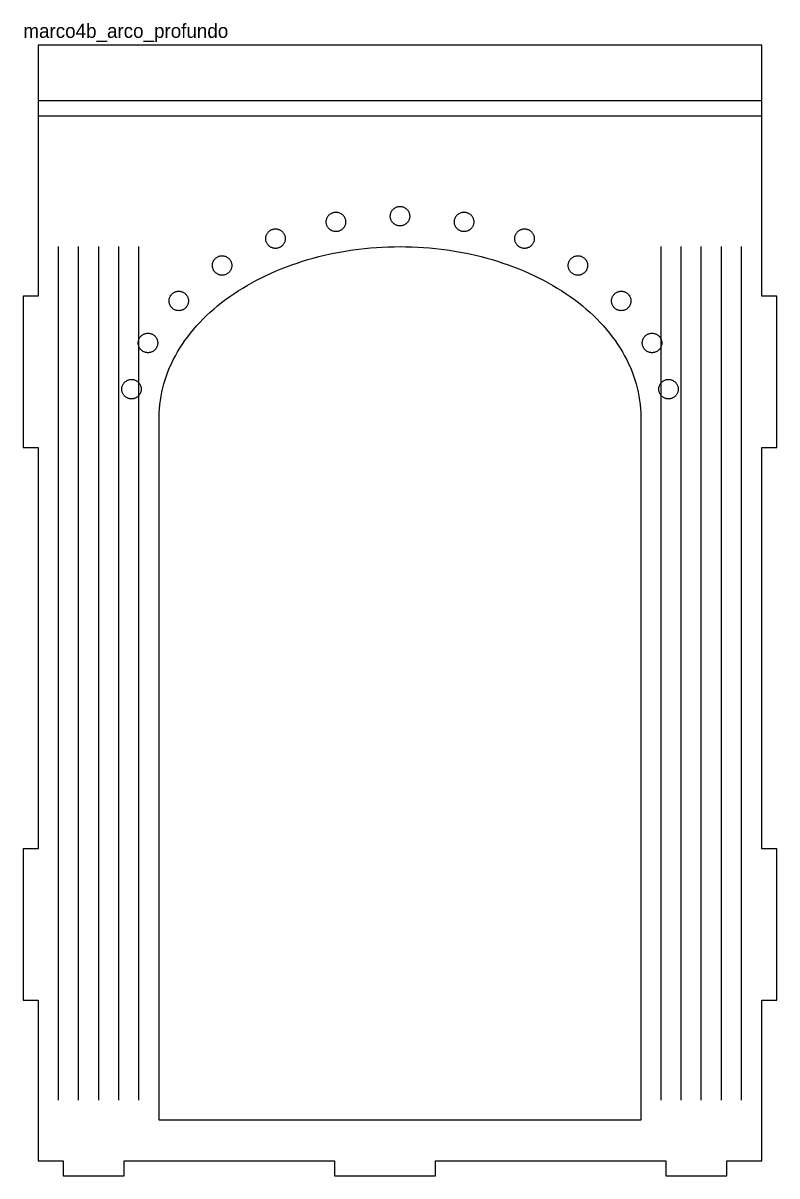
# Model space of a CAD drawing. Header units: millimetres. Extents: x 8 to 596, y 75 to 390.
# Drawn here: x 162.9 to 313.1, y 160.9 to 390.4 of the extents above; entities that cross this region are included whole.
import ezdxf

# ---------------------------------------------------------------- set-up
doc = ezdxf.new("R2010")
doc.units = ezdxf.units.MM
for name, color, linetype in [('CORTE', 1, 'Continuous'), ('ETIQUETAS', 3, 'Continuous'), ('GRABADO', 5, 'Continuous')]:
    doc.layers.add(name, color=color, linetype=linetype)

msp = doc.modelspace()

# ---------------------------------------------------------------- linework, layer by layer
at = {"layer": 'CORTE'}
for points in [[(170.94, 160.94), (183.06, 160.94), (183.06, 163.94), (224.94, 163.94), (224.94, 160.94), (245.06, 160.94), (245.06, 163.94), (290.94, 163.94), (290.94, 160.94), (303.06, 160.94), (303.06, 163.94), (310.06, 163.94), (310.06, 195.94), (313.06, 195.94), (313.06, 226.06), (310.06, 226.06), (310.06, 305.94), (313.06, 305.94), (313.06, 336.06), (310.06, 336.06), (310.06, 386.06), (165.94, 386.06), (165.94, 336.06), (162.94, 336.06), (162.94, 305.94), (165.94, 305.94), (165.94, 226.06), (162.94, 226.06), (162.94, 195.94), (165.94, 195.94), (165.94, 163.94), (170.94, 163.94), (170.94, 160.94)], [(239.9, 351.62), (239.87, 351.5), (239.84, 351.38), (239.79, 351.26), (239.74, 351.14), (239.68, 351.03), (239.61, 350.92), (239.54, 350.82), (239.46, 350.72), (239.37, 350.63), (239.28, 350.54), (239.18, 350.46), (239.08, 350.39), (238.97, 350.32), (238.86, 350.26), (238.74, 350.21), (238.62, 350.16), (238.5, 350.13), (238.38, 350.1), (238.25, 350.08), (238.13, 350.06), (238, 350.06), (237.87, 350.06), (237.75, 350.08), (237.62, 350.1), (237.5, 350.13), (237.38, 350.16), (237.26, 350.21), (237.14, 350.26), (237.03, 350.32), (236.92, 350.39), (236.82, 350.46), (236.72, 350.54), (236.63, 350.63), (236.54, 350.72), (236.46, 350.82), (236.39, 350.92), (236.32, 351.03), (236.26, 351.14), (236.21, 351.26), (236.16, 351.38), (236.13, 351.5), (236.1, 351.62), (236.08, 351.75), (236.06, 351.87), (236.06, 352), (236.06, 352.13), (236.08, 352.25), (236.1, 352.38), (236.13, 352.5), (236.16, 352.62), (236.21, 352.74), (236.26, 352.86), (236.32, 352.97), (236.39, 353.08), (236.46, 353.18), (236.54, 353.28), (236.63, 353.37), (236.72, 353.46), (236.82, 353.54), (236.92, 353.61), (237.03, 353.68), (237.14, 353.74), (237.26, 353.79), (237.38, 353.84), (237.5, 353.87), (237.62, 353.9), (237.75, 353.92), (237.87, 353.94), (238, 353.94), (238.13, 353.94), (238.25, 353.92), (238.38, 353.9), (238.5, 353.87), (238.62, 353.84), (238.74, 353.79), (238.86, 353.74), (238.97, 353.68), (239.08, 353.61), (239.18, 353.54), (239.28, 353.46), (239.37, 353.37), (239.46, 353.28), (239.54, 353.18), (239.61, 353.08), (239.68, 352.97), (239.74, 352.86), (239.79, 352.74), (239.84, 352.62), (239.87, 352.5), (239.9, 352.38), (239.92, 352.25), (239.94, 352.13), (239.94, 352), (239.94, 351.87), (239.92, 351.75), (239.9, 351.62)], [(227.14, 350.49), (227.12, 350.37), (227.08, 350.24), (227.03, 350.13), (226.98, 350.01), (226.92, 349.9), (226.85, 349.79), (226.78, 349.69), (226.7, 349.59), (226.61, 349.5), (226.52, 349.41), (226.42, 349.33), (226.32, 349.25), (226.21, 349.19), (226.1, 349.13), (225.98, 349.08), (225.86, 349.03), (225.74, 348.99), (225.62, 348.96), (225.49, 348.94), (225.37, 348.93), (225.24, 348.93), (225.11, 348.93), (224.99, 348.94), (224.86, 348.96), (224.74, 348.99), (224.62, 349.03), (224.5, 349.08), (224.38, 349.13), (224.27, 349.19), (224.16, 349.25), (224.06, 349.33), (223.96, 349.41), (223.87, 349.5), (223.78, 349.59), (223.7, 349.69), (223.63, 349.79), (223.56, 349.9), (223.5, 350.01), (223.45, 350.13), (223.4, 350.24), (223.37, 350.37), (223.34, 350.49), (223.32, 350.61), (223.31, 350.74), (223.3, 350.87), (223.31, 350.99), (223.32, 351.12), (223.34, 351.25), (223.37, 351.37), (223.4, 351.49), (223.45, 351.61), (223.5, 351.73), (223.56, 351.84), (223.63, 351.95), (223.7, 352.05), (223.78, 352.15), (223.87, 352.24), (223.96, 352.33), (224.06, 352.41), (224.16, 352.48), (224.27, 352.55), (224.38, 352.61), (224.5, 352.66), (224.62, 352.7), (224.74, 352.74), (224.86, 352.77), (224.99, 352.79), (225.11, 352.8), (225.24, 352.81), (225.37, 352.8), (225.49, 352.79), (225.62, 352.77), (225.74, 352.74), (225.86, 352.7), (225.98, 352.66), (226.1, 352.61), (226.21, 352.55), (226.32, 352.48), (226.42, 352.41), (226.52, 352.33), (226.61, 352.24), (226.7, 352.15), (226.78, 352.05), (226.85, 351.95), (226.92, 351.84), (226.98, 351.73), (227.03, 351.61), (227.08, 351.49), (227.12, 351.37), (227.14, 351.25), (227.16, 351.12), (227.18, 350.99), (227.18, 350.87), (227.18, 350.74), (227.16, 350.61), (227.14, 350.49)], [(252.66, 350.49), (252.63, 350.37), (252.6, 350.24), (252.55, 350.13), (252.5, 350.01), (252.44, 349.9), (252.37, 349.79), (252.3, 349.69), (252.22, 349.59), (252.13, 349.5), (252.04, 349.41), (251.94, 349.33), (251.84, 349.25), (251.73, 349.19), (251.62, 349.13), (251.5, 349.08), (251.38, 349.03), (251.26, 348.99), (251.14, 348.96), (251.01, 348.94), (250.89, 348.93), (250.76, 348.93), (250.63, 348.93), (250.51, 348.94), (250.38, 348.96), (250.26, 348.99), (250.14, 349.03), (250.02, 349.08), (249.9, 349.13), (249.79, 349.19), (249.68, 349.25), (249.58, 349.33), (249.48, 349.41), (249.39, 349.5), (249.3, 349.59), (249.22, 349.69), (249.15, 349.79), (249.08, 349.9), (249.02, 350.01), (248.97, 350.13), (248.92, 350.24), (248.88, 350.37), (248.86, 350.49), (248.84, 350.61), (248.82, 350.74), (248.82, 350.87), (248.82, 350.99), (248.84, 351.12), (248.86, 351.25), (248.88, 351.37), (248.92, 351.49), (248.97, 351.61), (249.02, 351.73), (249.08, 351.84), (249.15, 351.95), (249.22, 352.05), (249.3, 352.15), (249.39, 352.24), (249.48, 352.33), (249.58, 352.41), (249.68, 352.48), (249.79, 352.55), (249.9, 352.61), (250.02, 352.66), (250.14, 352.7), (250.26, 352.74), (250.38, 352.77), (250.51, 352.79), (250.63, 352.8), (250.76, 352.81), (250.89, 352.8), (251.01, 352.79), (251.14, 352.77), (251.26, 352.74), (251.38, 352.7), (251.5, 352.66), (251.62, 352.61), (251.73, 352.55), (251.84, 352.48), (251.94, 352.41), (252.04, 352.33), (252.13, 352.24), (252.22, 352.15), (252.3, 352.05), (252.37, 351.95), (252.44, 351.84), (252.5, 351.73), (252.55, 351.61), (252.6, 351.49), (252.63, 351.37), (252.66, 351.25), (252.68, 351.12), (252.69, 350.99), (252.7, 350.87), (252.69, 350.74), (252.68, 350.61), (252.66, 350.49)], [(215.11, 347.16), (215.08, 347.03), (215.04, 346.91), (215, 346.79), (214.94, 346.68), (214.89, 346.56), (214.82, 346.46), (214.74, 346.35), (214.66, 346.25), (214.58, 346.16), (214.48, 346.08), (214.39, 345.99), (214.28, 345.92), (214.17, 345.85), (214.06, 345.79), (213.95, 345.74), (213.83, 345.7), (213.71, 345.66), (213.58, 345.63), (213.46, 345.61), (213.33, 345.6), (213.21, 345.59), (213.08, 345.6), (212.95, 345.61), (212.83, 345.63), (212.7, 345.66), (212.58, 345.7), (212.46, 345.74), (212.35, 345.79), (212.24, 345.85), (212.13, 345.92), (212.02, 345.99), (211.93, 346.08), (211.83, 346.16), (211.75, 346.25), (211.67, 346.35), (211.59, 346.46), (211.52, 346.56), (211.47, 346.68), (211.41, 346.79), (211.37, 346.91), (211.33, 347.03), (211.3, 347.16), (211.28, 347.28), (211.27, 347.41), (211.27, 347.53), (211.27, 347.66), (211.28, 347.79), (211.3, 347.91), (211.33, 348.04), (211.37, 348.16), (211.41, 348.28), (211.47, 348.39), (211.52, 348.5), (211.59, 348.61), (211.67, 348.71), (211.75, 348.81), (211.83, 348.91), (211.93, 348.99), (212.02, 349.07), (212.13, 349.15), (212.24, 349.21), (212.35, 349.27), (212.46, 349.33), (212.58, 349.37), (212.7, 349.41), (212.83, 349.44), (212.95, 349.46), (213.08, 349.47), (213.21, 349.47), (213.33, 349.47), (213.46, 349.46), (213.58, 349.44), (213.71, 349.41), (213.83, 349.37), (213.95, 349.33), (214.06, 349.27), (214.17, 349.21), (214.28, 349.15), (214.39, 349.07), (214.48, 348.99), (214.58, 348.91), (214.66, 348.81), (214.74, 348.71), (214.82, 348.61), (214.89, 348.5), (214.94, 348.39), (215, 348.28), (215.04, 348.16), (215.08, 348.04), (215.11, 347.91), (215.13, 347.79), (215.14, 347.66), (215.14, 347.53), (215.14, 347.41), (215.13, 347.28), (215.11, 347.16)], [(264.7, 347.16), (264.67, 347.03), (264.63, 346.91), (264.59, 346.79), (264.53, 346.68), (264.48, 346.56), (264.41, 346.46), (264.33, 346.35), (264.25, 346.25), (264.17, 346.16), (264.07, 346.08), (263.98, 345.99), (263.87, 345.92), (263.76, 345.85), (263.65, 345.79), (263.54, 345.74), (263.42, 345.7), (263.3, 345.66), (263.17, 345.63), (263.05, 345.61), (262.92, 345.6), (262.79, 345.59), (262.67, 345.6), (262.54, 345.61), (262.42, 345.63), (262.29, 345.66), (262.17, 345.7), (262.05, 345.74), (261.94, 345.79), (261.83, 345.85), (261.72, 345.92), (261.61, 345.99), (261.52, 346.08), (261.42, 346.16), (261.34, 346.25), (261.26, 346.35), (261.18, 346.46), (261.11, 346.56), (261.06, 346.68), (261, 346.79), (260.96, 346.91), (260.92, 347.03), (260.89, 347.16), (260.87, 347.28), (260.86, 347.41), (260.86, 347.53), (260.86, 347.66), (260.87, 347.79), (260.89, 347.91), (260.92, 348.04), (260.96, 348.16), (261, 348.28), (261.06, 348.39), (261.11, 348.5), (261.18, 348.61), (261.26, 348.71), (261.34, 348.81), (261.42, 348.91), (261.52, 348.99), (261.61, 349.07), (261.72, 349.15), (261.83, 349.21), (261.94, 349.27), (262.05, 349.33), (262.17, 349.37), (262.29, 349.41), (262.42, 349.44), (262.54, 349.46), (262.67, 349.47), (262.79, 349.47), (262.92, 349.47), (263.05, 349.46), (263.17, 349.44), (263.3, 349.41), (263.42, 349.37), (263.54, 349.33), (263.65, 349.27), (263.76, 349.21), (263.87, 349.15), (263.98, 349.07), (264.07, 348.99), (264.17, 348.91), (264.25, 348.81), (264.33, 348.71), (264.41, 348.61), (264.48, 348.5), (264.53, 348.39), (264.59, 348.28), (264.63, 348.16), (264.67, 348.04), (264.7, 347.91), (264.72, 347.79), (264.73, 347.66), (264.73, 347.53), (264.73, 347.41), (264.72, 347.28), (264.7, 347.16)], [(190.06, 312), (190.07, 312.83), (190.12, 313.66), (190.19, 314.49), (190.29, 315.32), (190.42, 316.15), (190.58, 316.98), (190.76, 317.8), (190.98, 318.62), (191.22, 319.43), (191.5, 320.24), (191.79, 321.05), (192.12, 321.85), (192.48, 322.64), (192.86, 323.43), (193.27, 324.21), (193.71, 324.98), (194.17, 325.75), (194.66, 326.5), (195.17, 327.25), (195.72, 327.99), (196.28, 328.72), (196.87, 329.44), (197.49, 330.15), (198.13, 330.85), (198.8, 331.54), (199.49, 332.21), (200.2, 332.87), (200.93, 333.52), (201.69, 334.16), (202.47, 334.79), (203.27, 335.4), (204.09, 335.99), (204.94, 336.57), (205.8, 337.14), (206.68, 337.69), (207.58, 338.23), (208.5, 338.75), (209.43, 339.26), (210.39, 339.74), (211.36, 340.22), (212.34, 340.67), (213.35, 341.11), (214.36, 341.53), (215.39, 341.93), (216.44, 342.31), (217.5, 342.68), (218.57, 343.03), (219.65, 343.35), (220.74, 343.66), (221.84, 343.95), (222.96, 344.23), (224.08, 344.48), (225.21, 344.71), (226.35, 344.92), (227.49, 345.11), (228.64, 345.29), (229.8, 345.44), (230.96, 345.57), (232.13, 345.68), (233.3, 345.78), (234.47, 345.85), (235.65, 345.9), (236.82, 345.93), (238, 345.94), (239.18, 345.93), (240.35, 345.9), (241.53, 345.85), (242.7, 345.78), (243.87, 345.68), (245.04, 345.57), (246.2, 345.44), (247.36, 345.29), (248.51, 345.11), (249.65, 344.92), (250.79, 344.71), (251.92, 344.48), (253.04, 344.23), (254.16, 343.95), (255.26, 343.66), (256.35, 343.35), (257.43, 343.03), (258.5, 342.68), (259.56, 342.31), (260.61, 341.93), (261.64, 341.53), (262.65, 341.11), (263.66, 340.67), (264.64, 340.22), (265.61, 339.74), (266.57, 339.26), (267.5, 338.75), (268.42, 338.23), (269.32, 337.69), (270.2, 337.14), (271.06, 336.57), (271.91, 335.99), (272.73, 335.4), (273.53, 334.79), (274.31, 334.16), (275.07, 333.52), (275.8, 332.87), (276.51, 332.21), (277.2, 331.54), (277.87, 330.85), (278.51, 330.15), (279.13, 329.44), (279.72, 328.72), (280.28, 327.99), (280.83, 327.25), (281.34, 326.5), (281.83, 325.75), (282.29, 324.98), (282.73, 324.21), (283.14, 323.43), (283.52, 322.64), (283.88, 321.85), (284.21, 321.05), (284.5, 320.24), (284.78, 319.43), (285.02, 318.62), (285.24, 317.8), (285.42, 316.98), (285.58, 316.15), (285.71, 315.32), (285.81, 314.49), (285.88, 313.66), (285.93, 312.83), (285.94, 312), (285.94, 172.06), (190.06, 172.06), (190.06, 312)], [(204.48, 341.81), (204.45, 341.69), (204.41, 341.56), (204.37, 341.45), (204.31, 341.33), (204.25, 341.22), (204.19, 341.11), (204.11, 341.01), (204.03, 340.91), (203.94, 340.82), (203.85, 340.73), (203.75, 340.65), (203.65, 340.58), (203.54, 340.51), (203.43, 340.45), (203.32, 340.4), (203.2, 340.35), (203.07, 340.31), (202.95, 340.29), (202.83, 340.27), (202.7, 340.25), (202.57, 340.25), (202.45, 340.25), (202.32, 340.27), (202.19, 340.29), (202.07, 340.31), (201.95, 340.35), (201.83, 340.4), (201.71, 340.45), (201.6, 340.51), (201.5, 340.58), (201.39, 340.65), (201.29, 340.73), (201.2, 340.82), (201.11, 340.91), (201.03, 341.01), (200.96, 341.11), (200.89, 341.22), (200.83, 341.33), (200.78, 341.45), (200.74, 341.56), (200.7, 341.69), (200.67, 341.81), (200.65, 341.94), (200.64, 342.06), (200.63, 342.19), (200.64, 342.32), (200.65, 342.44), (200.67, 342.57), (200.7, 342.69), (200.74, 342.81), (200.78, 342.93), (200.83, 343.05), (200.89, 343.16), (200.96, 343.27), (201.03, 343.37), (201.11, 343.47), (201.2, 343.56), (201.29, 343.65), (201.39, 343.73), (201.5, 343.8), (201.6, 343.87), (201.71, 343.93), (201.83, 343.98), (201.95, 344.03), (202.07, 344.06), (202.19, 344.09), (202.32, 344.11), (202.45, 344.12), (202.57, 344.13), (202.7, 344.12), (202.83, 344.11), (202.95, 344.09), (203.07, 344.06), (203.2, 344.03), (203.32, 343.98), (203.43, 343.93), (203.54, 343.87), (203.65, 343.8), (203.75, 343.73), (203.85, 343.65), (203.94, 343.56), (204.03, 343.47), (204.11, 343.37), (204.19, 343.27), (204.25, 343.16), (204.31, 343.05), (204.37, 342.93), (204.41, 342.81), (204.45, 342.69), (204.48, 342.57), (204.5, 342.44), (204.51, 342.32), (204.51, 342.19), (204.51, 342.06), (204.5, 341.94), (204.48, 341.81)], [(275.33, 341.81), (275.3, 341.69), (275.26, 341.56), (275.22, 341.45), (275.17, 341.33), (275.11, 341.22), (275.04, 341.11), (274.97, 341.01), (274.89, 340.91), (274.8, 340.82), (274.71, 340.73), (274.61, 340.65), (274.5, 340.58), (274.4, 340.51), (274.29, 340.45), (274.17, 340.4), (274.05, 340.35), (273.93, 340.31), (273.81, 340.29), (273.68, 340.27), (273.55, 340.25), (273.43, 340.25), (273.3, 340.25), (273.17, 340.27), (273.05, 340.29), (272.93, 340.31), (272.8, 340.35), (272.68, 340.4), (272.57, 340.45), (272.46, 340.51), (272.35, 340.58), (272.25, 340.65), (272.15, 340.73), (272.06, 340.82), (271.97, 340.91), (271.89, 341.01), (271.81, 341.11), (271.75, 341.22), (271.69, 341.33), (271.63, 341.45), (271.59, 341.56), (271.55, 341.69), (271.52, 341.81), (271.5, 341.94), (271.49, 342.06), (271.49, 342.19), (271.49, 342.32), (271.5, 342.44), (271.52, 342.57), (271.55, 342.69), (271.59, 342.81), (271.63, 342.93), (271.69, 343.05), (271.75, 343.16), (271.81, 343.27), (271.89, 343.37), (271.97, 343.47), (272.06, 343.56), (272.15, 343.65), (272.25, 343.73), (272.35, 343.8), (272.46, 343.87), (272.57, 343.93), (272.68, 343.98), (272.8, 344.03), (272.93, 344.06), (273.05, 344.09), (273.17, 344.11), (273.3, 344.12), (273.43, 344.13), (273.55, 344.12), (273.68, 344.11), (273.81, 344.09), (273.93, 344.06), (274.05, 344.03), (274.17, 343.98), (274.29, 343.93), (274.4, 343.87), (274.5, 343.8), (274.61, 343.73), (274.71, 343.65), (274.8, 343.56), (274.89, 343.47), (274.97, 343.37), (275.04, 343.27), (275.11, 343.16), (275.17, 343.05), (275.22, 342.93), (275.26, 342.81), (275.3, 342.69), (275.33, 342.57), (275.35, 342.44), (275.36, 342.32), (275.37, 342.19), (275.36, 342.06), (275.35, 341.94), (275.33, 341.81)], [(195.85, 334.75), (195.82, 334.63), (195.78, 334.51), (195.74, 334.39), (195.69, 334.28), (195.63, 334.16), (195.56, 334.06), (195.49, 333.95), (195.41, 333.85), (195.32, 333.76), (195.23, 333.67), (195.13, 333.59), (195.02, 333.52), (194.92, 333.45), (194.8, 333.39), (194.69, 333.34), (194.57, 333.3), (194.45, 333.26), (194.33, 333.23), (194.2, 333.21), (194.07, 333.2), (193.95, 333.19), (193.82, 333.2), (193.69, 333.21), (193.57, 333.23), (193.44, 333.26), (193.32, 333.3), (193.2, 333.34), (193.09, 333.39), (192.98, 333.45), (192.87, 333.52), (192.77, 333.59), (192.67, 333.67), (192.57, 333.76), (192.49, 333.85), (192.41, 333.95), (192.33, 334.06), (192.27, 334.16), (192.21, 334.28), (192.15, 334.39), (192.11, 334.51), (192.07, 334.63), (192.04, 334.75), (192.02, 334.88), (192.01, 335.01), (192.01, 335.13), (192.01, 335.26), (192.02, 335.39), (192.04, 335.51), (192.07, 335.64), (192.11, 335.76), (192.15, 335.88), (192.21, 335.99), (192.27, 336.1), (192.33, 336.21), (192.41, 336.31), (192.49, 336.41), (192.57, 336.51), (192.67, 336.59), (192.77, 336.67), (192.87, 336.75), (192.98, 336.81), (193.09, 336.87), (193.2, 336.93), (193.32, 336.97), (193.44, 337.01), (193.57, 337.04), (193.69, 337.06), (193.82, 337.07), (193.95, 337.07), (194.07, 337.07), (194.2, 337.06), (194.33, 337.04), (194.45, 337.01), (194.57, 336.97), (194.69, 336.93), (194.8, 336.87), (194.92, 336.81), (195.02, 336.75), (195.13, 336.67), (195.23, 336.59), (195.32, 336.51), (195.41, 336.41), (195.49, 336.31), (195.56, 336.21), (195.63, 336.1), (195.69, 335.99), (195.74, 335.88), (195.78, 335.76), (195.82, 335.64), (195.85, 335.51), (195.87, 335.39), (195.88, 335.26), (195.89, 335.13), (195.88, 335.01), (195.87, 334.88), (195.85, 334.75)], [(283.96, 334.75), (283.93, 334.63), (283.89, 334.51), (283.85, 334.39), (283.79, 334.28), (283.73, 334.16), (283.67, 334.06), (283.59, 333.95), (283.51, 333.85), (283.43, 333.76), (283.33, 333.67), (283.23, 333.59), (283.13, 333.52), (283.02, 333.45), (282.91, 333.39), (282.8, 333.34), (282.68, 333.3), (282.56, 333.26), (282.43, 333.23), (282.31, 333.21), (282.18, 333.2), (282.05, 333.19), (281.93, 333.2), (281.8, 333.21), (281.67, 333.23), (281.55, 333.26), (281.43, 333.3), (281.31, 333.34), (281.2, 333.39), (281.08, 333.45), (280.98, 333.52), (280.87, 333.59), (280.77, 333.67), (280.68, 333.76), (280.59, 333.85), (280.51, 333.95), (280.44, 334.06), (280.37, 334.16), (280.31, 334.28), (280.26, 334.39), (280.22, 334.51), (280.18, 334.63), (280.15, 334.75), (280.13, 334.88), (280.12, 335.01), (280.11, 335.13), (280.12, 335.26), (280.13, 335.39), (280.15, 335.51), (280.18, 335.64), (280.22, 335.76), (280.26, 335.88), (280.31, 335.99), (280.37, 336.1), (280.44, 336.21), (280.51, 336.31), (280.59, 336.41), (280.68, 336.51), (280.77, 336.59), (280.87, 336.67), (280.98, 336.75), (281.08, 336.81), (281.2, 336.87), (281.31, 336.93), (281.43, 336.97), (281.55, 337.01), (281.67, 337.04), (281.8, 337.06), (281.93, 337.07), (282.05, 337.07), (282.18, 337.07), (282.31, 337.06), (282.43, 337.04), (282.56, 337.01), (282.68, 336.97), (282.8, 336.93), (282.91, 336.87), (283.02, 336.81), (283.13, 336.75), (283.23, 336.67), (283.33, 336.59), (283.43, 336.51), (283.51, 336.41), (283.59, 336.31), (283.67, 336.21), (283.73, 336.1), (283.79, 335.99), (283.85, 335.88), (283.89, 335.76), (283.93, 335.64), (283.96, 335.51), (283.98, 335.39), (283.99, 335.26), (283.99, 335.13), (283.99, 335.01), (283.98, 334.88), (283.96, 334.75)], [(189.72, 326.39), (189.69, 326.27), (189.65, 326.14), (189.61, 326.03), (189.56, 325.91), (189.5, 325.8), (189.43, 325.69), (189.35, 325.59), (189.27, 325.49), (189.19, 325.4), (189.09, 325.31), (189, 325.23), (188.89, 325.16), (188.79, 325.09), (188.67, 325.03), (188.56, 324.98), (188.44, 324.93), (188.32, 324.89), (188.19, 324.87), (188.07, 324.84), (187.94, 324.83), (187.82, 324.83), (187.69, 324.83), (187.56, 324.84), (187.44, 324.87), (187.31, 324.89), (187.19, 324.93), (187.07, 324.98), (186.96, 325.03), (186.85, 325.09), (186.74, 325.16), (186.63, 325.23), (186.54, 325.31), (186.44, 325.4), (186.36, 325.49), (186.28, 325.59), (186.2, 325.69), (186.14, 325.8), (186.08, 325.91), (186.02, 326.03), (185.98, 326.14), (185.94, 326.27), (185.91, 326.39), (185.89, 326.52), (185.88, 326.64), (185.88, 326.77), (185.88, 326.9), (185.89, 327.02), (185.91, 327.15), (185.94, 327.27), (185.98, 327.39), (186.02, 327.51), (186.08, 327.63), (186.14, 327.74), (186.2, 327.85), (186.28, 327.95), (186.36, 328.05), (186.44, 328.14), (186.54, 328.23), (186.63, 328.31), (186.74, 328.38), (186.85, 328.45), (186.96, 328.51), (187.07, 328.56), (187.19, 328.61), (187.31, 328.64), (187.44, 328.67), (187.56, 328.69), (187.69, 328.7), (187.82, 328.71), (187.94, 328.7), (188.07, 328.69), (188.19, 328.67), (188.32, 328.64), (188.44, 328.61), (188.56, 328.56), (188.67, 328.51), (188.79, 328.45), (188.89, 328.38), (189, 328.31), (189.09, 328.23), (189.19, 328.14), (189.27, 328.05), (189.35, 327.95), (189.43, 327.85), (189.5, 327.74), (189.56, 327.63), (189.61, 327.51), (189.65, 327.39), (189.69, 327.27), (189.72, 327.15), (189.74, 327.02), (189.75, 326.9), (189.76, 326.77), (189.75, 326.64), (189.74, 326.52), (189.72, 326.39)], [(290.09, 326.39), (290.06, 326.27), (290.02, 326.14), (289.98, 326.03), (289.92, 325.91), (289.86, 325.8), (289.8, 325.69), (289.72, 325.59), (289.64, 325.49), (289.56, 325.4), (289.46, 325.31), (289.37, 325.23), (289.26, 325.16), (289.15, 325.09), (289.04, 325.03), (288.93, 324.98), (288.81, 324.93), (288.69, 324.89), (288.56, 324.87), (288.44, 324.84), (288.31, 324.83), (288.18, 324.83), (288.06, 324.83), (287.93, 324.84), (287.81, 324.87), (287.68, 324.89), (287.56, 324.93), (287.44, 324.98), (287.33, 325.03), (287.21, 325.09), (287.11, 325.16), (287, 325.23), (286.91, 325.31), (286.81, 325.4), (286.73, 325.49), (286.65, 325.59), (286.57, 325.69), (286.5, 325.8), (286.44, 325.91), (286.39, 326.03), (286.35, 326.14), (286.31, 326.27), (286.28, 326.39), (286.26, 326.52), (286.25, 326.64), (286.24, 326.77), (286.25, 326.9), (286.26, 327.02), (286.28, 327.15), (286.31, 327.27), (286.35, 327.39), (286.39, 327.51), (286.44, 327.63), (286.5, 327.74), (286.57, 327.85), (286.65, 327.95), (286.73, 328.05), (286.81, 328.14), (286.91, 328.23), (287, 328.31), (287.11, 328.38), (287.21, 328.45), (287.33, 328.51), (287.44, 328.56), (287.56, 328.61), (287.68, 328.64), (287.81, 328.67), (287.93, 328.69), (288.06, 328.7), (288.18, 328.71), (288.31, 328.7), (288.44, 328.69), (288.56, 328.67), (288.69, 328.64), (288.81, 328.61), (288.93, 328.56), (289.04, 328.51), (289.15, 328.45), (289.26, 328.38), (289.37, 328.31), (289.46, 328.23), (289.56, 328.14), (289.64, 328.05), (289.72, 327.95), (289.8, 327.85), (289.86, 327.74), (289.92, 327.63), (289.98, 327.51), (290.02, 327.39), (290.06, 327.27), (290.09, 327.15), (290.11, 327.02), (290.12, 326.9), (290.12, 326.77), (290.12, 326.64), (290.11, 326.52), (290.09, 326.39)], [(186.43, 317.19), (186.4, 317.06), (186.36, 316.94), (186.32, 316.82), (186.27, 316.71), (186.21, 316.6), (186.14, 316.49), (186.06, 316.39), (185.98, 316.29), (185.9, 316.2), (185.8, 316.11), (185.71, 316.03), (185.6, 315.95), (185.5, 315.89), (185.38, 315.83), (185.27, 315.77), (185.15, 315.73), (185.03, 315.69), (184.9, 315.66), (184.78, 315.64), (184.65, 315.63), (184.53, 315.63), (184.4, 315.63), (184.27, 315.64), (184.15, 315.66), (184.02, 315.69), (183.9, 315.73), (183.78, 315.77), (183.67, 315.83), (183.56, 315.89), (183.45, 315.95), (183.34, 316.03), (183.25, 316.11), (183.15, 316.2), (183.07, 316.29), (182.99, 316.39), (182.91, 316.49), (182.85, 316.6), (182.79, 316.71), (182.73, 316.82), (182.69, 316.94), (182.65, 317.06), (182.62, 317.19), (182.6, 317.31), (182.59, 317.44), (182.59, 317.57), (182.59, 317.69), (182.6, 317.82), (182.62, 317.95), (182.65, 318.07), (182.69, 318.19), (182.73, 318.31), (182.79, 318.42), (182.85, 318.54), (182.91, 318.64), (182.99, 318.75), (183.07, 318.85), (183.15, 318.94), (183.25, 319.03), (183.34, 319.11), (183.45, 319.18), (183.56, 319.25), (183.67, 319.31), (183.78, 319.36), (183.9, 319.4), (184.02, 319.44), (184.15, 319.47), (184.27, 319.49), (184.4, 319.5), (184.53, 319.51), (184.65, 319.5), (184.78, 319.49), (184.9, 319.47), (185.03, 319.44), (185.15, 319.4), (185.27, 319.36), (185.38, 319.31), (185.5, 319.25), (185.6, 319.18), (185.71, 319.11), (185.8, 319.03), (185.9, 318.94), (185.98, 318.85), (186.06, 318.75), (186.14, 318.64), (186.21, 318.54), (186.27, 318.42), (186.32, 318.31), (186.36, 318.19), (186.4, 318.07), (186.43, 317.95), (186.45, 317.82), (186.46, 317.69), (186.47, 317.57), (186.46, 317.44), (186.45, 317.31), (186.43, 317.19)], [(293.4, 317.31), (293.38, 317.19), (293.35, 317.06), (293.31, 316.94), (293.27, 316.82), (293.21, 316.71), (293.15, 316.6), (293.09, 316.49), (293.01, 316.39), (292.93, 316.29), (292.85, 316.2), (292.75, 316.11), (292.66, 316.03), (292.55, 315.95), (292.44, 315.89), (292.33, 315.83), (292.22, 315.77), (292.1, 315.73), (291.98, 315.69), (291.85, 315.66), (291.73, 315.64), (291.6, 315.63), (291.47, 315.63), (291.35, 315.63), (291.22, 315.64), (291.1, 315.66), (290.97, 315.69), (290.85, 315.73), (290.73, 315.77), (290.62, 315.83), (290.5, 315.89), (290.4, 315.95), (290.29, 316.03), (290.2, 316.11), (290.1, 316.2), (290.02, 316.29), (289.94, 316.39), (289.86, 316.49), (289.79, 316.6), (289.73, 316.71), (289.68, 316.82), (289.64, 316.94), (289.6, 317.06), (289.57, 317.19), (289.55, 317.31), (289.54, 317.44), (289.53, 317.57), (289.54, 317.69), (289.55, 317.82), (289.57, 317.95), (289.6, 318.07), (289.64, 318.19), (289.68, 318.31), (289.73, 318.42), (289.79, 318.54), (289.86, 318.64), (289.94, 318.75), (290.02, 318.85), (290.1, 318.94), (290.2, 319.03), (290.29, 319.11), (290.4, 319.18), (290.5, 319.25), (290.62, 319.31), (290.73, 319.36), (290.85, 319.4), (290.97, 319.44), (291.1, 319.47), (291.22, 319.49), (291.35, 319.5), (291.47, 319.51), (291.6, 319.5), (291.73, 319.49), (291.85, 319.47), (291.98, 319.44), (292.1, 319.4), (292.22, 319.36), (292.33, 319.31), (292.44, 319.25), (292.55, 319.18), (292.66, 319.11), (292.75, 319.03), (292.85, 318.94), (292.93, 318.85), (293.01, 318.75), (293.09, 318.64), (293.15, 318.54), (293.21, 318.42), (293.27, 318.31), (293.31, 318.19), (293.35, 318.07), (293.38, 317.95), (293.4, 317.82), (293.41, 317.69), (293.41, 317.57), (293.41, 317.44), (293.4, 317.31)]]:
    msp.add_lwpolyline(points, close=True, dxfattribs=at)
at = {"layer": 'GRABADO'}
for points in [[(166, 375), (310, 375)], [(166, 372), (310, 372)], [(170, 176), (170, 346)], [(174, 176), (174, 346)], [(178, 176), (178, 346)], [(182, 176), (182, 346)], [(186, 176), (186, 346)], [(290, 176), (290, 346)], [(294, 176), (294, 346)], [(298, 176), (298, 346)], [(302, 176), (302, 346)], [(306, 176), (306, 346)]]:
    msp.add_lwpolyline(points, dxfattribs=at)

# ---------------------------------------------------------------- texts
at = {"layer": 'ETIQUETAS'}
msp.add_text('marco4b_arco_profundo', height=2.8, dxfattribs=at).set_placement((163, 387.5))

doc.saveas('drawing.dxf')
